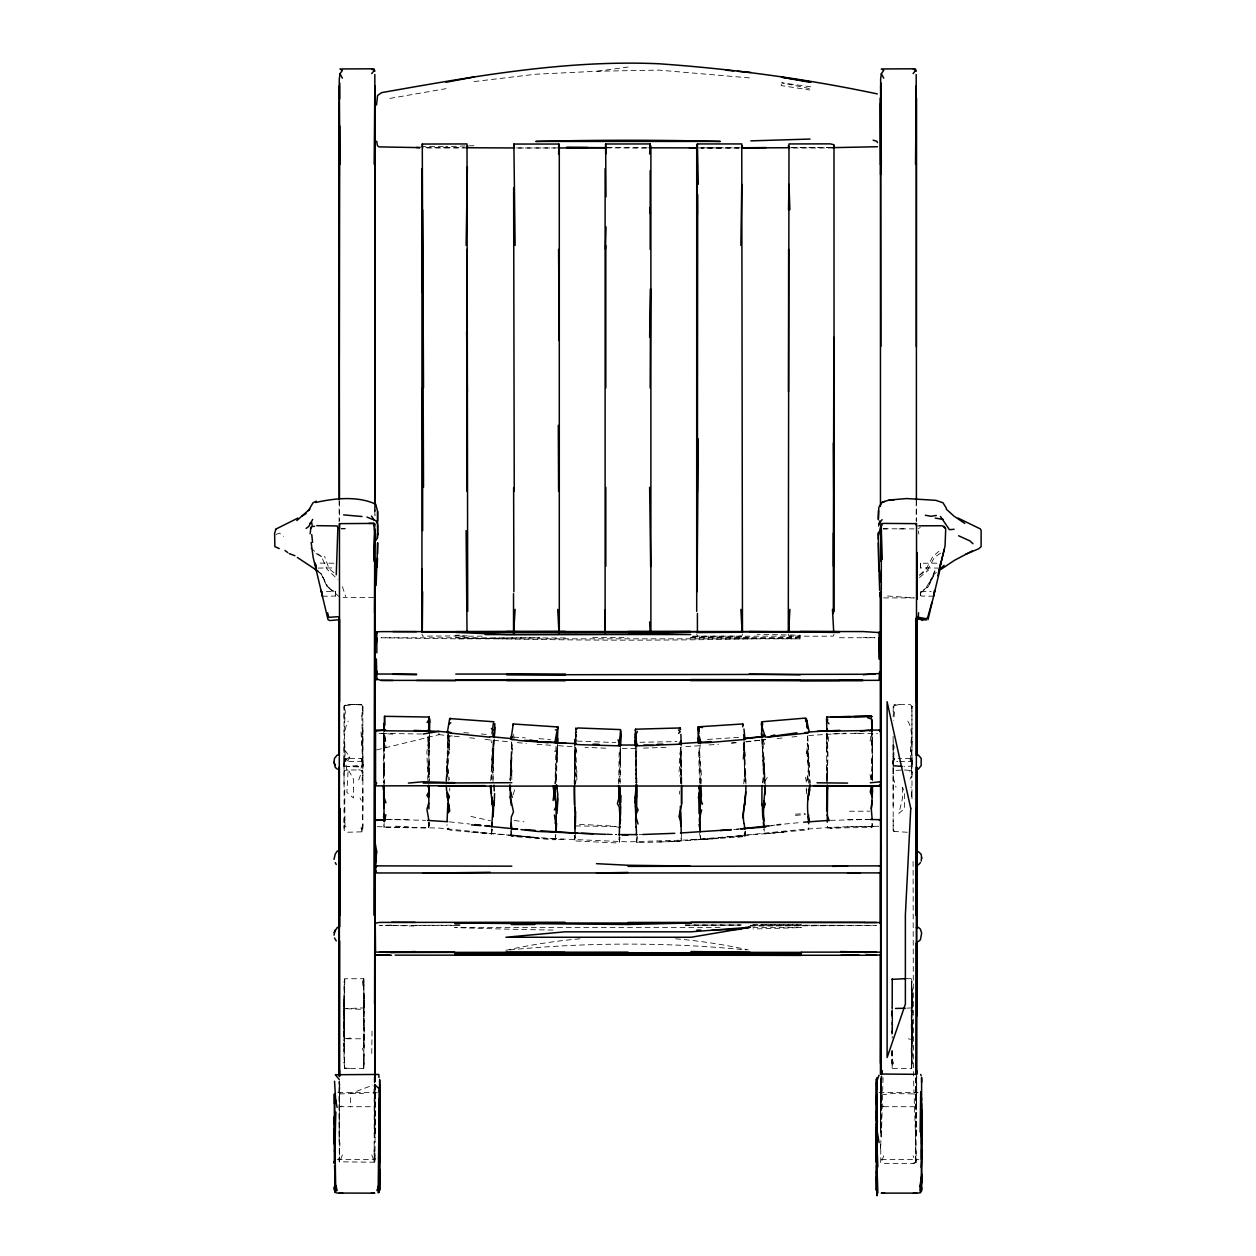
<?xml version="1.0" encoding="UTF-8"?>
<svg xmlns="http://www.w3.org/2000/svg" width="1256" height="1256" viewBox="0 0 1256 1256"><rect width="100%" height="100%" fill="white"/><g stroke="black" fill="none" stroke-linecap="round" stroke-linejoin="round"><path stroke-width="0.75" stroke-dasharray="5 3.75" d="M322.447 596.239L335.556 596.05L335.556 594.92M343.94 1015.288L344.317 978.785L363.675 978.722L364.146 1000.074M344.018 822.711L344.018 818.457M344.018 784.262L344.018 761.497M344.018 764.621L344.207 830.546L346.876 832.257L361.932 831.833L362.874 825.38L362.858 710.001L361.932 704.789L346.876 704.286L344.081 706.327L344.018 766.38M344.018 763.381L344.018 764.197C347.315 750.35 341.051 734.368 348.179 721.132M344.018 759.802L344.018 744.855M344.96 822.382L344.96 825.726L346.876 827.877M362.858 810.23L362.858 784.262M346.876 758.938L344.96 758.64L344.96 761.591L360.927 761.293L362.78 762.989L362.827 760.288L360.927 758.341L344.96 758.64L344.018 765.815M362.858 752.297L362.858 724.272M362.858 769.221L362.874 755.986M374.885 515.117L374.885 507.283M374.728 1097.603L374.759 1076.266M376.596 749.926L438.956 734.666L438.956 731.385M574.667 773.115L574.683 786.853M764.559 783.524L763.036 739.721L765.328 746.504M880.456 1131.373L880.472 1114.056L880.456 1131.813M880.472 1112.141L880.487 1079.438M892.686 1018.773L892.2 1038.241M893.142 784.262L893.142 805.755M911.244 1048.179L911.244 1052.983L911.966 1039.544L911.589 1068.448L892.325 1068.589L891.901 1051.712M911.982 798.769L911.982 795.111M907.821 721.132C916.001 734.132 906.879 750.083 911.982 763.381L911.982 754.275M912.092 1012.022L911.95 989.367L911.809 1067.961L912.06 1027.455M913.096 861.475L913.457 1076M881.272 1076.628L881.32 1093.458L883.816 1094.604L892.498 1093.552L915.75 1093.913L916.597 1076.628M916.597 1097.603L916.613 1076.266M339.151 1136.696L339.246 1082.578M374.916 1076.094L374.681 1106.709L339.45 1106.709L339.261 1080.867M343.94 1023.028L343.909 1037.833L344.097 981.391M343.94 1000.074L343.909 1027.581M374.869 1082.782L374.885 1077.036M383.739 741.919L383.739 735.875L383.394 780.651M744.541 742.17L745.797 782.645L744.651 771.341L744.51 742.453M880.519 1131.735L880.55 1110.445M880.55 1108.514L880.613 1079.485M891.87 1013.623L891.886 1034.473M893.126 780.4L893.173 760.288L894.46 758.436L893.424 762.533M893.126 716.517L894.068 704.647L910.035 704.459L911.919 706.327L911.982 798.188M893.126 764.307L893.173 760.288M911.982 764.402L911.982 761.497M881.288 1100.24L881.32 1106.709L916.55 1106.709L916.786 1076.094M344.018 719.139L344.081 706.327L345.353 704.459L361.932 704.789M363.957 1059.091L363.675 1068.448L344.411 1068.589L343.971 1020.233M383.661 746.017L383.739 729.767M427.841 780.541L426.867 752.077L429.175 735.78M429.191 761.01L429.364 780.573M872.386 761.167L872.48 780.792M893.204 706.327L893.126 714.319M911.872 1059.091L911.589 1068.448M339.151 1141.704L339.465 1081.133M341.946 1106.112L339.45 1106.709L339.512 1082.138M363.957 1047.865L364.036 1024.331M374.681 1106.709L374.838 1096.739L374.79 1104.621M373.896 1093.913L374.728 1084.446M827.17 783.226L827.955 752.03L827.139 731.51M880.55 1132.771L880.676 1111.262M880.676 1109.299L880.848 1077.993M883.816 1106.096L881.32 1106.709L881.398 1076.329M916.55 1106.709L915.75 1093.913L916.645 1095.64L916.597 1093.709M362.827 829.054L362.858 824.391M363.722 1043.705L364.005 1034.583M375.042 1152.977L374.178 1162.224L339.293 1161.8L339.104 1081.353M383.771 740.177L383.818 733.645M385.906 741.228L384.273 734.587L383.928 783.242L383.504 761.623M429.16 773.194L428.139 759.205L428.83 737.178L428.908 781.122M429.269 750.177L429.285 777.354M429.348 740.757L429.395 732.578L429.238 752.218M493.011 781.53L493.577 742.249M680.422 783.414L680.469 747.65M872.418 769.347L872.072 732.593M893.299 760.398L893.142 761.45L894.068 758.64L893.142 763.381L893.22 741.48M384.257 784.074L383.818 732.028M383.834 748.576L384.964 732.593M446.445 783.665L448.706 733.881M576.912 779.929L575.766 747.289M619.114 781.483L620.134 749.628M620.134 783.367L620.637 751.261L619.899 781.907M343.971 1025.037L343.987 1031.27L344.113 995.223M429.112 822.256L428.5 828.034L384.085 827.343L383.567 824.925M805.504 777.197L806.587 783.257L808.315 769.237L807.938 751.104M915.53 1161.486L916.001 1077.993M362.858 761.167L361.932 766.144L360.001 766.961L346.876 766.474L344.694 765.972L344.066 763.993M374.681 1093.458L374.79 1084.713M446.021 780.918L448.266 731.416M620.009 837.297L619.349 842.666L615.503 842.886L575.484 840.971L574.84 837.014M620.119 762.769L620.291 749.408L620.244 752.768M810.042 784.874L807.718 736.33M872.496 779.489L872.261 741.919L872.323 751.575M363.298 1010.766L363.942 1003.638M363.957 1040.125L364.099 1030.25M371.745 1053.517L372.09 1028.24M574.51 769.928L575.091 749.848M620.48 754.966L620.59 746.566M636.729 747.1L636.258 783.493M911.887 1047.865L911.589 978.722L905.812 978.644M429.112 748.969L429.317 735.796M428.579 822.633L428.5 828.034L424.654 827.468M448.062 751.104L448.015 768.986L449.397 779.788M491.677 829.745L491.489 833.937L451.077 830.279L447.324 829.337L446.979 824.533M556.015 838.097L555.356 839.683L553.66 839.762L511.066 836.308L511.255 830.012M574.196 783.98L575.217 747.257M574.432 771.781L574.887 744.51L574.29 782.645M618.627 783.838L619.239 748.749M620.448 746.347L620.291 759.064L620.605 748.074M344.003 1036.043L344.756 1017.878M699.623 833.435L700.66 839.636L741.134 836.904L744.949 836.26L745.028 832.21M892.121 1067.961L892.262 1059.122L893.675 1064.005M912.029 1020.233L911.997 1036.043M363.879 1007.877L364.036 999.603L363.8 1009.07L363.879 1007.877L344.803 1008.647L344.066 1012.917M556.377 779.976L557.428 747.995L555.592 770.006L556.267 783.87M574.667 787.402L575.374 747.304M872.465 823.622L871.915 827.343L868.084 827.547L827.5 828.034L826.903 825.632L827.343 827.123L831.346 828.191L844.299 827.421M911.715 1009.07L911.95 999.603L911.212 1010.766M339.293 1161.8L339.56 1142.473M557.334 749.487L557.413 745.844M635.3 747.712L635.866 782.88L635.866 749.628L636.604 761.434L636.274 786.711M742.469 634.107L741.762 636.117L704.679 636.211L697.41 636.117L696.703 634.107M834.062 634.107L833.356 636.117L819.289 636.227L788.988 636.117L788.297 634.107M911.982 763.381L910.647 760.681L911.809 758.389L911.903 741.48M364.099 1025.037L363.675 978.722M826.621 779.913L826.809 761.01M512.165 744.839L510.909 777.134M681.411 783.728L680.626 747.304M826.982 733.425L827.861 759.205L826.699 781.609M344.097 731.447L345.353 711.901L344.474 707.458M375.042 1158.236L374.178 1161.722M449.695 790.997L449.758 788.046M826.715 778.218L826.636 738.34M869.984 774.732L871.915 780.902L872.402 768.515M448.015 735.498L447.685 747.917L448.47 735.812M511.49 742.673L510.156 780.745L511.961 741.872L511.396 747.948M765.281 785.926L764.166 756.944M883.062 1077.632L881.32 1137.999L880.833 1077.679M339.403 1097.603L339.874 1082.154M362.576 819.477L362.403 812.412M428.657 826.04L428.783 822.178M510.69 830.483L511.066 836.308L511.757 828.96M881.272 1097.603L881.916 1076.361M511.537 757.038L511.836 780.416M557.067 752.438L556.738 762.58L557.491 742.202M681.129 784.027L681.066 762.879M893.817 757.525L894.068 745.907M892.686 1028.915L892.623 1011.928M510.878 757.745L510.109 779.427L510.438 770.525M556.848 761.34L557.224 750.68M933.648 596.16L921.402 596.098L920.365 595.014L920.444 591.78L931.104 591.372M911.652 1040.345L911.966 1031.726M701.005 783.885C702.669 770.776 698.289 757.682 700.267 744.651M362.78 762.989L360.927 729.799M383.677 750.696L384.069 740.93L384.65 751.449M491.41 779.552L493.231 744.18M575.028 785.393L574.95 760.995M339.34 1102.58L339.434 1100.24M343.971 1004.659L344.034 1003.183M448.643 735.529L448.376 742.092L448.737 735.514M699.498 783.147L698.572 748.278M700.581 778.547L700.377 783.587L699.027 747.085M891.995 1012.917L892.09 1010.499L892.278 1013.718M574.793 840.186L574.667 835.397M880.817 1157.624L880.644 1162.648L883.753 1163.386L913.096 1163.386L915.938 1162.569L916.393 1159.084M375.042 1076.266L375.042 1159.037L374.178 1161.188L371.745 1154.939M490.719 780.714L493.263 739.093M492.901 779.395L494.048 739.91M362.701 796.508L362.403 802.647L360.001 797.952M492.854 765.799L494.189 739.721M781.295 84.262L781.232 85.565L809.853 89.977M335.556 596.05L335.556 591.513L321.426 591.325M447.513 765.406L448.078 731.95M745.075 832.979L744.949 836.26L743.269 834.785M916.346 1160.246L916.393 1159.319L915.53 1162.569M339.293 1155.128L339.968 1142.646M556 746.143L554.995 783.885M636.949 782.818L636.352 764.26M700.581 835.727L700.66 839.636M767.322 777.48L762.894 783.98L764.292 773.021L763.554 753.663M880.739 1154.186L881.32 1077.883M363.675 1068.448L363.957 1052.669L362.325 1048.226M448.329 780.463L447.262 770.666L450.009 736.424M491.645 832.461L491.85 828.693M679.575 794.122L679.731 791.123M555.168 783.98L555.811 773.052M762.769 744.18L763.036 739.721M806.713 753.569L807.341 743.065L808.487 765.406M826.841 750.319L829.007 735.278M920.444 591.78L920.742 595.595M493.969 742.924L494.189 739.344M556.063 778.83L556.973 747.085M870.848 779.96L872.245 763.02L871.727 734.587M447.654 774.732L448.015 768.986M446.194 780.4L447.623 753.27M743.003 759.221L744.086 743.442M910.035 759.017L911.04 758.64L911.95 760.288L911.982 766.364L911.04 758.64L898.15 758.483M893.314 771.153L893.126 774.041L893.817 770.509L902.75 769.975M344.348 1025.132L344.16 1010.499M764.025 777.935L764.072 764.684L761.795 739.062M911.228 1028.915L911.244 1010.122M374.838 1161.8L375.042 1159.037M872.292 772.503L872.308 759.582M911.526 767.432L911.307 770.352L906.22 772.456M745.091 777.134L744.777 781.342L743.74 744.635M555.78 834.298L555.356 839.683L555.419 835.727M618.957 839.887L619.224 836.355M511.632 775.439L512.307 766.945M491.394 769.002L492.368 746.472L490.955 739.988M344.772 1028.915L344.348 1033.782L344.128 1029.214M679.229 763.208L680.202 752.423L680.626 775.58M911.212 1036.624L911.95 1038.932L911.589 978.722M383.567 774.167L384.556 763.381M492.446 829.274L491.489 833.937L487.72 833.168M492.949 753.804L492.352 773.304M743.756 783.87L744.808 767.903L743.317 744.227M808.377 783.195L808.393 761.686L806.745 749.91L808.315 769.237M806.383 793.949L806.807 789.663M428.657 772.22L429.081 768.154M512.244 748.529L511.365 771.341M344.066 772.487L344.694 770.509L346.876 770.006L358.698 769.959M911.935 763.993L911.04 766.144L904.006 766.443M827.17 778.123L827.39 767.447M374.178 1160.638L374.178 1142.646M344.05 811.219L344.489 807.859M893.22 762.989L893.817 761.073L893.22 762.989L893.424 761.466L897.757 761.56M619.334 841.944L619.349 837.14M827.17 737.178L827.704 733.849M870.094 741.228L871.727 731.071M383.834 772.016L384.713 766.678M361.932 831.833L361.932 825.726M762.565 782.551L763.365 774.465L762.031 742.924M871.915 827.343L872.433 824.925L871.397 826.793M894.46 711.901L893.675 720.677M344.772 1059.185L344.066 1063.094L343.94 1035.274M577.006 771.325L575.64 783.367M827.092 775.706L827.845 772.11M807.137 780.463L808.346 774.732M344.788 1036.624L344.223 1048.242M681.443 834.078L681.035 840.829L679.37 841.379L636.651 842.666L637.671 836.48M362.183 708.965L362.796 706.327L362.874 711.006L362.858 710.001M911.307 708.965L911.919 706.327L911.982 711.006M361.54 761.638L362.183 759.362M513.123 794.593L514.756 789.412M358.698 779.945L362.183 770.509L357.112 769.441M744.949 836.26L745.326 831.001M342.386 1154.939L339.968 1161.188L339.151 1160.152M883.753 1155.803L881.32 1162.051L880.503 1161.015M344.097 741.48L344.694 749.989L349.78 756.85L348.179 760.43L344.96 761.591M910.035 779.018L911.307 776.271L911.683 777.966M425.831 147.643L445.236 147.706L445.833 146.607L474.658 145.68M344.411 1068.589L344.128 1059.091M926.426 587.101L934.668 573.694L928.278 586.662L919.973 593.397M360.927 768.154L362.403 765.752L361.932 763.585M362.183 712.278L361.932 716.328M911.683 796.822L911.04 786.837M919.612 574.981L926.426 568.513L932.973 556.282L938.938 551.337M893.142 768.013L893.204 830.153L893.817 831.441L894.46 830.828M936.364 572.312L933.789 574.636L928.278 586.662L921.276 591.293M919.423 577.572L928.624 569.989M349.78 756.85L344.694 761.073L344.018 764.197L344.05 760.288M911.715 1038.257L911.856 1043.673M364.146 1027.455L363.879 1067.961L363.879 979.366L362.309 980.528L363.314 988.503M919.643 575.248L928.043 569.094L934.511 557.224L941.215 552.734M339.56 1161.722L339.104 1158.472L339.968 1160.638M467.499 635.881L422.644 636.117L421.938 634.107M910.035 759.959L911.04 758.64M918.246 528.478L920.303 527.583M276.037 534.522L279.366 533.094L283.526 536.359M339.403 1084.446L340.25 1093.913L350.628 1093.552L373.001 1085.106M638.346 842.085L636.651 842.666L635.897 837.234M915.938 1162.569L916.393 1077.036M447.105 828.677L448.942 828.112M913.096 1163.386L916.189 1162.491L913.096 1155.803M894.46 705.636L900.678 704.114M389.815 98.423L446.037 88.658M474.077 81.577L535.81 74.214L597.275 71.231L658.725 70.1L750.962 78.029M597.275 71.231L628 67.055M786.57 831.425L764.527 833.89L763.601 829.541M767.714 826.26L775.203 825.27M350.534 1038.021L344.317 1038.775L363.753 1038.775M345.353 705.636L357.112 704.271M659.51 841.944C732.248 839.667 804.154 824.878 877.065 826.636M737.665 836.904L744.918 836.041L744.196 833.529M745.986 741.935L765.846 739.611L745.043 741.637M771.106 825.537L774.936 825.113M704.428 838.992L700.628 839.4L699.906 837.312M791.986 737.005L797.576 736.409M731.824 742.924L735.592 742.547M777.072 738.528L782.676 737.979M784.56 824.046L801.752 822.397M377.24 826.668L438.956 828.065L537.411 837.909L628 841.865L690.031 839.887L784.56 832.084M795.488 815.411L805.504 814.516M738.701 829.023L733.221 829.51L740.522 828.85M554.351 751.214L556.204 751.057M699.545 745.75L682.275 746.786M709.059 744.981L718.589 744.196M731.385 743.175L738.701 742.579M718.589 837.626L744.18 835.664M341.381 528.76L345.243 528.478M883.251 528.76L914.007 528.886M808.707 735.514L845.728 733.159M707.489 739.439L740.334 737.256M906.879 1008.176L911.809 1007.877M795.393 814.155L805.143 813.59M847.58 826.809L879.373 826.244M764.998 833.733L808.22 829.776L808.911 827.625M830.404 820.325L868.65 819.493M690.031 839.887L718.589 838.6M337.126 1159.633L374.759 1159.539M635.756 748.372L622.442 748.529M643.512 748.105L666.763 747.32M391.511 925.107L379.595 925.484L463.464 925.185M373.582 597.573L343.076 597.605M459.696 635.144L455.771 635.238L455.771 636.18L483.183 636.164M565.388 637.954L381.055 637.765L455.787 638.833L539.954 637.42M898.935 528.886L905.372 528.76M832.807 733.849L877.457 733.347M639.948 742.28L676.858 741.605M639.116 834.565L642.821 834.486M899.594 761.529L910.647 761.419L911.683 762.361M685.289 925.499L740.569 925.327M701.005 147.91L739.423 147.8M318.082 568.073L335.556 567.9M750.099 926.049L876.405 925.484L750.099 925.044M467.012 147.941L424.544 147.941M558.59 147.941L517.331 148.02M833.356 147.941L788.988 147.941M690.612 637.483L800.213 637.499M849.448 811.25L869.811 811.156M720.222 147.957L701.005 147.863L739.58 147.91M936.992 563.175L920.444 563.238L920.444 567.9L939.849 568.089M690.612 637.954L800.213 638.833L455.787 638.833M904.446 769.975L911.307 770.509L911.935 772.487L911.307 770.509M738.669 148.02L697.41 147.941M791.845 147.737L832.744 147.659M341.381 528.902L345.243 528.902M883.251 528.902L887.113 528.902M847.58 819.556L870.298 819.493M691.02 925.185L740.569 925.075M647.201 147.816L606.868 147.502M516.452 147.957L554.979 147.972M646.259 148.035L607.386 147.878M692.574 636.164L800.229 636.18L800.229 635.238L757.148 634.296M387.35 819.493L425.596 820.325M907.24 832.257L893.817 831.441M454.672 924.856L462.255 924.856M685.195 924.84L741.338 924.84M752.941 924.84L801.328 924.856L760.681 924.73M750.099 925.311L840.766 925.327M720.049 927.525L454.672 927.525A4610.274 4569.815 0 0 0 555.309 930.084M752.941 927.525L801.328 927.525A4610.274 4569.815 0 0 1 752.956 928.985M337.833 1092.532L377.412 1092.704M350.628 1093.552L363.502 1093.552M881.241 1159.539L918.874 1159.633M445.236 147.706L464.343 147.737M839.432 637.718L874.945 637.765L863.06 637.294M791.374 147.486L830.169 147.611M420.839 146.528L445.833 146.607M358.698 766.505L346.876 766.474L360.001 765.359L361.932 766.144M385.702 819.493L408.42 819.556M415.234 925.327L454.672 925.452M879.074 1092.453L918.152 1092.594M333.876 563.222L318.584 563.096M692.558 636.808L749.314 637.216M592.785 637.42L628 637.703M575.531 825.93L619.962 826.527M607.606 834.392L616.884 834.565M883.627 597.903L914.305 597.903L884.664 595.815M605.753 748.199L585.06 747.336M669.307 841.19L679.37 841.379L681.207 840.186L681.16 836.998M854.912 733.206L860.407 733.331M391.511 925.468L415.234 926.049M606.679 834.078L616.366 834.392M606.679 834.22L616.366 834.565M577.163 741.071L615.927 742.579M421.78 733.991L378.511 733.363L395.593 734.273M360.488 1009.29L344.803 1008.647L344.066 1004.156L344.788 1010.766M395.593 826.165L408.42 826.809M579.424 824.313L612.677 826.04L619.915 827.547M471.44 832.084L565.969 839.887M550.756 745.263L533.753 744.117M558.386 745.719L573.631 746.645M513.735 737.131L525.369 737.869M538.95 738.732L550.583 739.47M511.82 835.664L537.411 837.611M463.809 732.64L471.581 733.237M481.284 734.006L489.055 734.619M449.46 821.879L469.634 823.999M517.299 742.626L526.452 743.458M438.956 734.666L452.38 736.032M454.295 736.236L461.957 737.021M469.634 737.806L477.296 738.591M484.973 739.376L511.82 742.123M511.192 834.832L538.636 838.066M344.788 1067.93L350.534 1068.636M810.732 86.821L781.672 82.786L809.963 88.658M514.269 820.435L523.956 821.832M908.402 1038.853L911.809 1039.434M470.937 816.431L490.499 820.733M831.346 828.128L827.343 827.123L827.327 823.952M315.994 553.535L321.552 556.738L327.125 569.313L337.942 579.597M339.717 597.055L326.937 586.426L320.845 573.097L328.02 587.07L333.923 591.293M310.829 548.165L321.552 556.738M317.501 571.135L321.85 574.636L326.937 586.426M333.923 572.72L328.994 568.513L324.566 556.235M328.02 587.07L331.772 590.32M510.909 834.314L512.699 835.868M316.873 569.926L321.85 574.636M363.722 983.621L363.879 979.366M344.788 979.382L344.348 1022.761M360.927 827.783L362.183 830.263M360.927 758.341L362.78 762.078M894.068 759.158L894.46 760.068M344.96 759.158L345.353 760.068M893.299 777.668L895.999 787.214M342.386 586.63L345.714 596.553M363.298 1036.624L363.8 1038.257M575.672 747.336L576.959 752.517M346.876 770.006L344.96 758.64M680.94 780.164L678.994 771.325L680.501 760.115L680.234 747.289M362.576 761.623L362.874 766.364M918.387 531.005L918.811 534.098M763.946 826.197L764.527 833.89M807.53 735.812L810.01 783.038M363.957 1022.981L363.738 995.003L364.036 1003.183M871.538 774.748L872.088 779.552M762.031 738.654L763.444 773.665M871.9 823.387L872.213 826.244M745.012 831.284L745.389 835.067M911.228 988.503L911.966 1003.183M384.933 736.503L386 747.76M362.827 772.487L362.183 770.509L362.183 780.29M911.04 749.785L911.809 758.389M636.148 773.068L636.886 781.483M335.556 591.78L335.697 593.397L335.556 591.513M513.641 734.179L514.128 740.852M339.104 1158.236L339.293 1161.031M911.887 1010.436L912.029 1012.477M744.29 743.285L745.122 757.745M344.285 1009.07L344.128 999.085M871.256 758.577L871.805 766.772M764.15 768.248L764.967 780.463M427.951 763.978L428.72 780.07M363.738 1025.132L363.91 1010.499L364.005 1012.917M743.882 742.657L744.588 758.279L744.211 747.76M448.659 743.065L449.287 753.569M916.189 1155.975L913.52 1077.931M871.931 740.93L872.402 750.177M827.217 774.826L827.484 780.274M427.684 736.848L428.218 748.419M743.96 739.36L744.698 759.519L744.384 749.518M700.189 773.052L699.529 750.758M374.712 1100.24L374.806 1102.58M743.756 748.529L744.651 771.341M636.337 836.873L636.478 840.735M636.447 783.226L635.646 747.587M872.245 763.02L872.59 779.317L872.276 732.892M893.299 766.144L893.126 755.986M920.303 593.397L920.365 595.014M916.362 1076.769L916.597 1084.446M745.593 770.273L746.001 785.707M575.264 833.293L575.484 840.971M806.242 788.046L806.305 790.997M635.599 762.753L635.63 763.993L635.363 751.261M362.183 746.723L361.932 714.507M344.694 789.741L344.96 821.973M892.2 1050.346L892.058 1063.644M744.023 742.971L744.101 746.566M362.874 711.006L362.796 706.327M892.043 1010.436L892.262 1022.761M681.631 774.544L681.804 784.231M681.773 782.629L681.16 746.818M912.06 1007.453L911.95 989.367M681.254 757.666L681.396 767.777M574.62 783.854L575.138 752.187L575.374 775.58M893.173 763.993L893.142 761.167L893.142 766.317M446.869 765.124L447.01 776.836M880.519 1144.467L880.566 1148.314M428.94 741.354L429.034 751.292M891.901 1050.628L891.995 1063.094M826.574 733.473L826.762 752.218M574.479 835.303L574.51 838.788M912.06 1000.074L911.84 980.858L911.887 995.223M872.465 759.597L872.292 737.539L872.308 743.96M362.874 764.747L362.827 760.288L362.874 765.972M911.919 706.327L911.982 744.855M911.95 760.288L911.982 764.621M893.204 830.153L893.142 818.457M374.649 1077.224L374.696 1087.005M374.712 1088.952L374.979 1141.704M872.009 733.143L872.088 748.341M681.129 748.812L681.16 755.61M449.193 736.22L449.255 749.91M911.982 771.121L911.982 774.889M912.06 1023.028L912.092 1037.833L912.044 1013.623M891.854 1027.832L891.886 1035.18M881.084 1076.094L881.115 1093.474L881.115 1077.036M374.869 1088.324L374.885 1093.474M344.018 825.38L344.018 828.285M339.23 1081.887L339.261 1093.474M916.346 1077.507L916.393 1137.135M916.236 1077.554L916.346 1137.543M893.126 744.855L893.142 752.297M892.278 1033.782L891.854 1007.453M383.928 733.818L383.928 737.303M374.995 1076.737L374.995 1082.499M375.01 1084.415L375.042 1136.288M374.885 1076.784L374.885 1082.578M374.9 1084.509L374.979 1136.696M364.036 995.804L364.146 1007.453M362.858 775.282L362.874 780.4M339.465 501.27L339.481 520.879M916.739 1088.638L916.739 1093.474M916.393 500.061L916.393 521.931M916.189 500.987L916.189 520.596M915.53 1077.883L915.53 1162.051M893.126 736.251L893.126 765.359M880.456 1079.579L880.456 1112.251M880.456 1144.561L880.456 1148.267M375.042 506.184L375.042 515.682M374.838 506.796L374.838 514.646M374.178 1077.13L374.178 1086.77M374.178 1088.685L374.178 1162.224M350.628 1097.775L350.628 1106.96M339.104 499.998L339.104 521.868M505.901 950.321A549.531 542.906 0 0 1 580.366 938.797M675.634 938.797A549.531 542.906 0 0 1 748.215 949.897M509.7 949.928A1190.107 1175.302 0 0 1 746.3 949.928M800.182 637.671A5765.323 5534.878 0 0 1 455.818 637.687M353.438 787.308L353.438 798.031L346.876 792.426L348.179 769.457L353.438 779.191L353.438 787.308M902.562 787.308L902.562 798.031L898.888 813.338L904.446 808.785L904.446 792.505L902.562 787.308M911.887 1052.669L911.856 1063.659L911.887 1052.669M429.128 822.758L429.065 826.354L429.128 822.617M384.148 823.434L384.085 827.343L384.101 823.387M934.904 570.915L928.812 584.574L934.904 570.915M920.444 563.238L920.444 567.9L920.444 563.238M343.971 1045.824L343.94 1043.03L344.034 1052.088L343.971 1045.824"/><path stroke-width="1.5" d="M334.379 1144.342L334.379 1117.652M334.363 1143.745L334.379 1133.728M335.886 1192.902C335.164 1166.18 334.818 1138.847 335.886 1112.094M339.136 941.042L339.104 1062.592L339.293 757.211M339.136 927.321L339.151 864.583M339.199 817.185L339.151 767.306M339.167 755.547L339.183 618.313L339.199 709.059M339.34 926.065L339.387 767.589M339.56 849.417L339.465 927.195L339.56 864.85M374.979 785.22L374.916 1015.46L374.947 1014.33M374.979 730.505L374.979 591.733M374.885 503.373L375.042 97.827L375.042 506.184M374.743 1074.885L374.869 1004.455M379.014 1115.987L378.15 1192.933M379.014 1151.014L379.375 1090.004M379.375 1131.216L379.218 1192.305L379.595 1162.302M379.673 1162.475L379.673 1160.45M379.673 1159.241L379.595 1098.105L379.218 1105.468M379.673 1134.717L379.673 1103.569M379.673 1080.191L379.673 1187.784M379.673 1119.143L379.673 1084.682M379.673 1169.32L379.673 1190.201L379.673 1188.05M379.673 1161.298L379.673 1150.841M379.673 1144.342L379.673 1133.132M379.673 1150.37L379.673 1143.745M429.379 732.044L429.254 717.05L384.556 716.312L384.901 725.261M421.938 593.68L421.953 568.921L421.953 632.333M467.703 611.421L467.012 143.938L422.283 144.048L423.523 487.328M429.505 722.514L429.521 718.699L429.301 729.862M467.012 491.394L467.012 249.394M558.59 491.379L558.292 425.36M605.109 168.634L605.109 632.192M619.977 823.92L620.731 807.577L619.805 795.707M750.099 952.284L691.02 951.546M876.327 1176.903L876.327 1190.233L876.327 1079.516M876.327 1159.241L876.327 1162.161L876.986 1077.491M876.405 1161.423L876.327 1128.218C876.61 1129.364 877.599 1250.207 876.5 1165.694M876.327 1139.537L876.327 1128.218M876.327 1121.043L876.327 1116.239M876.986 1177.296L877.253 1094.949M876.986 1159.822L876.358 1155.724M876.327 1150.37L876.327 1160.45M878.337 539.264L878.337 532.371M880.456 1063.33L880.487 954.434M880.487 923.317L880.503 872.747M880.582 954.795L880.801 1073.786M880.613 923.631L880.644 872.983L880.739 923.757M881.068 923.38L881.068 785.047M881.068 730.49L881.084 618.925M915.781 808.456L915.781 915.169L916.66 915.263M916.346 851.301L916.346 767.149M916.346 756.222L916.346 618.423M916.346 346.64L916.393 97.827L916.393 500.061M916.676 808.534L916.723 1016.041M916.597 1074.665L916.786 941.592M916.833 928.058L916.849 816.322M916.629 1070.457L916.629 1074.335L881.241 1074.006M921.339 1131.216L921.543 1183.827L920.114 1192.933L921.543 1191.237L920.114 1185.46L921.339 1176.762M921.637 1160.34L921.637 1103.569M921.637 1134.733L921.637 1113.664M921.637 1112.235L921.637 1109.739M921.637 1117.824L921.637 1112.596M921.621 1182.807L921.637 1174.14M921.621 1144.342L921.637 1133.132M339.56 619.428L339.371 756.002M339.261 1074.853L339.45 940.807L339.497 1075.277M374.838 164.505L374.838 74.481M373.911 915.169L374.728 532.623L373.88 523.422L368.887 523.391M374.571 1004.156L374.806 915.263M375.277 927.352L375.544 952.095L454.672 952.142M605.816 245.375L605.816 388.026M635.269 745.938L635.536 729.202L680.093 727.962L680.595 729.5M697.049 591.796L698.289 438.925M878.337 533.596L878.886 572.218M881.21 537.929L881.178 561.197L881.194 526.201L882.089 524.945M880.66 951.561L880.613 922.563L691.02 922.328M916.189 164.505L916.189 74.481M916.44 701.759L916.55 523.642L883.816 523.407L881.32 523.642L881.194 525.244M921.637 1187.061L921.621 1190.233L921.606 1077.428L921.637 1082.232M377.632 537.694L377.632 524.694M447.105 820.78L447.858 803.071M605.816 487.375L605.816 566.283M650.184 388.026L650.545 288.786L649.635 337.032M801.328 955.235L454.672 955.141M374.586 525.981L373.88 523.422L339.45 523.642L339.56 701.759M339.544 1076.329L339.575 1070.536M374.571 612.802L374.838 559.501M376.125 585.5L377.632 543.047M494.299 737.57L494.817 723.817M513.877 591.796L513.641 487.83M574.856 833.387C575.955 817.468 574.243 802.317 574.18 786.46M650.184 249.394L650.184 170.628M680.312 806.305L681.066 826.197M833.843 337.299L833.356 566.283M881.068 954.717L881.084 1015.46L881.32 523.642M880.629 952.77L880.613 955.031L864.489 955.282L395.169 955.141M880.864 1074.084L880.77 953.037M881.414 1074.398L881.445 1070.536M334.74 1131.813L334.363 1128.312L334.755 1151.972M377.632 553.849L377.632 542.592M763.946 826.197C762.863 812.428 764.009 799.491 765.281 785.926M917.115 599.269L917.273 552.546M339.293 357.787L339.748 125.961M383.865 730.835L383.928 723.362M422.644 591.686L422.283 632.223L467.012 632.113L466.117 530.613M429.002 786.382L429.222 796.916M467.373 166.75L466.133 245.328M788.501 391.794L788.627 249.269M827.139 731.51L827.186 729.83L827.5 731.18L871.915 730.474M827.28 822.13L827.641 785.597M833.356 613.43L833.356 532.999M881.084 127.908L880.644 174.694L880.456 103.416M921.637 1161.439L921.26 1167.436M379.673 1111.607L379.014 1119.253M422.644 209.752L423.523 387.978M429.395 731.039L429.505 720.583M871.994 731.243L872.057 720.002M872.166 819.54L871.287 808.581L872.323 795.707M871.413 785.628L870.267 792.034L872.229 796.775L872.528 785.864M428.924 808.88L428.798 798.062L426.883 795.315L428.955 791.814L428.72 785.188M555.545 832.194C557.193 816.604 555.325 801.407 555.074 785.801L553.111 800.496M680.768 741.731L680.736 742.186M744.023 823.606C741.48 810.827 746.739 798.926 745.766 786.335M374.838 71.262L374.178 69.033L371.745 68.797L339.968 68.97L342.386 70.43L339.968 73.743L339.293 79.018L339.151 96.618L339.465 499.307M628 952.142L391.511 952.488L415.234 951.546M575.421 823.528L575.625 811.392M635.929 818.268L635.159 802.741L636.086 788.046M636.305 802.207L636.839 784.749M681.835 786.162L681.615 803.746M699.718 805.881L699.514 786.382L700.142 831.927M916.189 71.262L915.53 69.033L913.096 68.797L881.32 68.97L883.753 70.43L881.32 73.743L880.644 79.018L880.911 346.342M876.405 1123.162L876.5 1159.021M618.611 785.55L619.962 804.531L620.621 795.488L620.276 796.304L620.15 790.699L619.962 804.531M697.41 491.379L697.708 194.554M429.254 717.05L428.5 731.165L385.765 730.819L384.085 730.474L384.179 727.067M635.772 788.485L635.834 784.749M384.053 821.55L383.896 784.906M509.967 784.749L509.873 790.087L509.983 786.272M788.501 210.003L788.988 184.365L789.883 209.721M878.337 519.796L878.808 507.785M510.831 826.998L511.333 816.965L513.484 811.894L510.25 796.822L510.391 786.272M696.703 611.421L696.719 145.304L697.41 143.938L741.762 143.938L742.469 632.16M788.297 632.145L788.988 143.938L830.263 143.859L834 144.754L834.062 611.421M878.337 519.011L878.493 510.501M880.723 927.352L880.801 947.385M334.74 1175.977L334.818 1192.274L335.886 1185.46L337.126 1190.594M511.804 737.005L511.035 739.454L513.202 723.974L557.947 726.973L557.319 742.186M575.217 744.557L575.342 739.266M334.74 1105.139L334.724 1136.492M605.455 249.269L606.036 226.881M740.883 245.344L741.762 184.365M876.327 1153.4L876.625 1142.489M620.119 817.515L620.072 808.895L619.271 835.334M876.782 1148.282L877.332 1136.617M556.989 813.527L557.805 794.169L556.486 785.393M628 922.453L864.489 922.312M373.896 559.36L374.728 532.623M374.021 561.354L374.681 523.642M379.595 1141.704L379.014 1154.013M379.375 1184.534L379.673 1175.067M805.834 721.242L805.347 718.102L763.318 721.635L761.387 722.027L761.984 722.907M438.956 786.162L880.456 785.879L880.77 779.285M881.979 1074.43L882.105 1070.567M921.464 1100.978L921.543 1098.105M881.367 561.322L881.32 528.917M428.908 796.712L428.924 786.24M493.718 804.185L493.137 816.871M619.915 827.547L619.962 826.527M916.786 1015.46L916.817 1014.33M494.142 805.488L494.566 793.588M558.59 154.001L558.951 144.048L513.877 144.048L514.238 147.941M619.946 742.343L620.323 746.064L620.951 731.086M377.161 567.32L377.491 558.057M376.329 644.297L376.957 637.985M378.684 1158.801L379.673 1128.312M375.261 870.706L376.596 851.254L375.183 842.933M807.843 799.805L810.042 784.874C807.42 796.618 806.603 808.927 808.895 820.78L808.581 814.94M872.386 792.677L872.48 790.542M921.543 1149.319L921.543 1159.414M467.703 145.931L467.012 147.941M513.531 634.107L515.117 609.38M558.951 144.048L558.59 147.941M557.664 742.39L557.837 738.654M605.109 634.107L605.235 609.866M606.004 196.862L605.628 143.985L650.184 143.938L650.184 147.941M742.469 145.931L741.762 147.941M834.062 145.931L833.356 147.941M877.253 1118.923L877.253 1137.057M494.22 736.251L494.833 727.46M574.479 742.343L574.95 744.243L578.796 744.651L619.334 745.86L620.574 729.595L577.713 727.962L575.845 730.129L576.237 732.154M879.373 872.967L880.456 872.904L880.723 867.111M376.894 680.045L376.376 658.898M575.688 743.317L575.86 739.847M879.074 632.569L863.045 631.564L381.055 631.627L376.706 631.878L376.329 635.772M334.536 1151.925L334.708 1148.596M491.74 826.464L492.886 808.801L490.28 786.052M649.635 153.954L650.184 143.938M789.883 609.38L788.627 632.223L833.717 632.223L832.477 609.38M491.96 826.793L492.164 823.01M872.261 786.382L872.229 796.775M379.642 1131.059L379.014 1141.924L378.637 1136.335M448.612 812.758L449.051 805.347M699.749 740.161L699.875 743.191M921.276 1136.492L921.606 1131.059M336.263 574.793L337.864 527.771L337.11 525.95L316.716 525.652M374.947 618.313L374.932 709.059M916.786 618.925L916.833 755.547M378.684 1120.242L379.014 1115.045M511.286 805.175L510.25 796.822M619.632 787.983L618.988 798.062L617.403 803.573L619.287 807.153L619.679 812.883M429.191 731.84L428.94 724.743M374.838 85.879L374.178 164.285M916.189 85.879L915.53 164.285M492.038 733.692L493.373 723.221L494.44 723.896M699.969 809.853L701.413 795.111L700.927 785.816M761.968 785.455L761.858 805.19M339.45 523.642L339.45 528.917M555.937 832.351L556.612 823.528L554.964 823.01M620.417 746.033L620.825 733.708M699.09 740.255L699.215 738.591M920.114 1131.97L920.711 1091.637M699.168 727.915L699.105 731.416M876.625 1129.866L877.395 1120.352M494.252 790.903L494.032 785.141M494.063 736.471L494.393 732.609M690.612 680.611L879.027 680.328L879.624 671.709M762.628 723.221L762.204 727.538L764.888 735.718M745.436 798.078L742.641 817.782M934.668 591.231L933.648 596.16L934.495 590.461M876.405 1098.105L876.782 1094.07M376.596 851.254L375.277 865.258L376.627 866.31L375.371 868.288L376.627 872.967L880.456 872.904M339.795 83.1L339.732 98.941M310.154 533.769L310.844 527.881L311.771 526.5L314.518 526.295M881.147 83.1L881.084 98.941M918.56 612.755L918.246 617.795L922.611 620.385M383.582 817.169L383.881 814.171M635.552 806.996L636.164 800.826M375.183 733.802L375.544 730.129L385.702 730.05L376.627 731.008M557.24 810.026L557.68 798.267M375.623 581.481L376.36 574.086M374.995 579.44L376.015 569.8M339.104 103.416L339.293 174.694M554.932 742.532L556.895 731.416M871.727 731.071L871.868 730.05M376.517 104.97L377.569 95.472L381.683 92.614C473.072 76.506 565.53 59.66 658.725 63.758C732.091 68.892 805.41 78.673 877.269 93.917M377.585 533.596L377.004 538.604L374.979 541.744M635.206 798.502L635.709 790.715M379.014 1077.491L378.747 1074.445L335.289 1074.728L339.277 1079.563M337.393 769.206L335.258 767.4L334.002 762.235L334.489 758.294L337.393 754.919L339.293 755.217M744.714 805.175L745.703 791.861M871.287 808.581L872.308 800.81M698.917 794.499L699.011 813.527M876.986 1154.013L877.426 1150.826M939.567 568.654L945.062 545.92L945.705 528.964L944.229 526.5L941.89 525.73L918.827 525.824M871.428 717.49L871.491 716.171L830.938 716.878L850.296 716.611M635.159 802.741L635.866 792.819M416.568 674.064L376.957 674.032L376.894 671.112M574.871 827.94L575.327 816.369M512.982 725.356L513.202 723.974M447.827 810.465L448.737 805.049L446.696 793.054L449.365 797.105L448.156 799.805M921.166 861.129L921.653 857.393M491.85 804.185L492.007 797.168M620.166 821.942L620.59 819.524M619.71 743.772L619.334 745.86M556.031 741.197L556.408 739.831L555.78 741.228M878.619 535.103L880.44 527.269M680.579 823.528L680.517 811.533M375.261 731.683L375.544 730.129L375.544 782.645L376.627 782.99L375.544 785.879L485.161 785.628M384.556 716.312L384.085 730.474M375.23 924.62L375.528 923.082L379.595 922.406L564.98 922.265M808.707 795.425L809.853 789.49M761.701 724.32L761.686 737.115M892.121 979.366L905.812 978.644M384.446 821.644L385.843 814.689M742.751 726.847L742.798 723.958L698.179 726.832L702.481 727.569M878.619 525.981L879.844 520.895M493.969 721.776L449.664 718.558L447.309 732.766L489.746 737.178M635.269 730.521L635.536 729.202M679.904 728.825L680.093 727.962L679.512 728.527M827.688 719.625L827.217 721.823L828.96 723.739M574.95 828.599L575.531 825.93M940.147 568.905L927.964 619.679M944.167 549.751L937.792 575.75M422.283 144.048L422.644 147.941M931.983 602.142L927.697 617.403L926.112 618.706L917.351 617.104M575.672 728.841L575.907 727.962L576.096 728.841M699.011 788.533L699.922 785.236M428.657 803.29L426.946 809.319L428.83 820.247M680.893 734.336L681.176 743.191M334.536 1161.031L334.818 1160.073M576.111 734.839L574.95 744.243L574.824 739.753M699.152 792.709L698.43 798.094L699.686 794.389M762.973 736.251L763.538 734.98M376.926 1190.594L378.747 1185.303M701.664 809.916L699.309 819.1L699.922 826.558M556.173 738.104L555.325 742.814M312.697 519.403L308.662 526.578L306.087 528.431M375.309 820.152L385.702 819.493L376.627 820.419L375.544 819.556M768.342 737.037L808.205 732.97L809.1 731.337L806.336 718.558M374.681 528.917L374.838 537.647M879.373 866.31L880.723 865.258L880.817 834.377L880.613 819.713L879.373 819.587M379.673 1105.06L378.747 1111.984M379.5 1159.021L379.375 1160.371L378.558 1157.797M879.09 506.812L882.309 502.133L889.232 500.029L906.581 498.554L935.783 500.328L942.958 502.745L946.27 508.083M334.002 935.139L335.258 929.895M761.183 723.817L762.204 727.538M554.336 809.916L556.11 806.368M637.436 731.463L635.913 734.415L636.666 745.86L681.035 744.164M679.355 743.709L680.831 740.836M879.09 523.658L882.057 519.654M743.976 729.014L744.965 739.454L707.976 742.657L700.675 742.814L701.131 742.076M427.071 722.608L428.814 719.719M879.074 1075.12L877.253 1079.987M310.483 528.525L311.771 526.5M334.002 932.58L337.393 927.305L339.293 928.372M619.632 792.693L620.213 787.685M828.002 730.458L827.5 731.18L826.825 728.527M697.991 727.946L698.367 743.097M879.467 673.483L863.06 674.723M918.246 769.206L921.166 765.595L921.166 758.294L918.246 754.919L916.362 755.217M371.745 73.586L374.178 70.587L371.745 68.797M913.096 73.586L915.53 70.587L913.096 68.797M826.683 810.905L826.919 786.366M678.648 733.331L680.234 731.604L678.46 730.034M918.246 864.96L920.397 862.668M826.778 717.05L871.868 716.485M275.865 529.514L274.609 533.313L274.876 546.596L279.24 548.574M338.084 616.68L328.742 617.34L327.628 612.802M938.938 569.989L944.088 565.357M448.879 724.398L450.794 722.702M296.824 520.549L309.792 509.088L308.395 510.705L313.042 502.745L316.308 501.175M557.209 727.601L557.947 726.973L557.381 729.846L555.356 729.956M918.246 941.592L920.397 939.786L921.653 933.13L920.397 929.126L918.246 927.305L916.362 927.587M892.2 1009.07L892.247 978.785M636.054 742.343L635.615 745.86L635.159 740.632M309.855 523.564L311.582 522.198L312.132 525.055M696.829 632.569L742.123 632.223L740.883 609.38M337.754 619.836L329.888 620.574L328.036 619.679L313.137 557.319L311.158 542.466M940.87 569.423L954.403 560.364L972.27 550.929M743.301 725.167L742.798 723.958M302.162 516.012L306.087 513.563M879.373 820.419L880.613 819.713L880.723 820.639M943.476 526.876L945.156 527.881M422.644 530.66L422.644 438.972M297.923 518.084L275.425 529.326M426.82 731.447L428.17 730.301L428.861 731.51M965.644 554.288L978.722 548.762L981.124 546.596L981.124 530.519L980.402 528.949L958.077 518.084M315.617 502.51C334.74 498.208 357.85 495.79 375.779 504.221L377.585 511.396L377.664 534.899M882.309 502.133L884.758 501.521M881.32 849.794L880.613 785.408M446.037 82.284L474.328 76.946M423.194 734.006L438.956 731.385L448.518 732.248M936.301 515.447L931.041 516.295L925.327 515.243M796.932 732.813L766.254 737.178L763.962 735.953M769.174 825.757L740.522 828.866L765.846 826.998M776.867 824.894L780.714 824.47M744.18 738.764L765.328 736.44M774.936 735.388L771.106 735.812L774.858 735.31M870.298 782.802L880.66 781.75L880.723 738.528L880.456 730.129L879.373 729.94M743.803 738.45L765.155 736.283M803.667 822.209L828.489 820.419M339.34 915.263L340.219 915.169L340.219 808.456M877.489 146.716L832.744 147.659M954.089 529.263L949.442 529.702L940.461 516.452M860.407 730.976L867.001 730.364M408.42 783.085L423.194 781.75L454.703 782.692M731.385 829.667L680.469 832.979M720.41 830.577L731.385 829.635M804.876 732.593L808.707 732.295M710.975 741.605L680.344 743.583M808.707 732.028L829.101 730.631M905.246 1008.27L895.512 1008.442M674.755 833.309L642.821 834.486M513.877 632.223L555.497 632.035L558.951 632.223L559.297 634.107M699.011 824.564L700.267 830.043M817.044 731.385L839.95 730.333M810.042 139.055L750.853 140.876M913.348 1193.2L918.874 1193.059M637.687 745.028L618.313 745.028M657.076 744.368L662.885 744.18M864.489 952.488L880.456 952.095M832.807 866.389L847.58 866.028M485.146 634.594L665.178 634.123M506.686 674.802L874.945 674.252M637.263 834.596L618.737 834.596M596.49 872.998L628 872.433M880.456 865.871L628 866.389M454.672 954.576L801.328 954.576M371.384 1193.2L374.759 1193.153L337.126 1193.059M628 632.427L690.612 634.515L506.686 634.515L455.787 632.443L690.612 631.627L628 631.485M854.174 716.564L871.601 716.328M423.194 873.14L490.154 872.292M800.229 631.705L455.771 631.705L565.388 631.407M741.338 147.784L766.301 147.58M817.044 782.818L847.58 783.085M840.766 955.298L859.01 955.157M690.612 631.627L565.388 632.427L506.686 631.501M847.58 873.14L860.407 873.061M423.194 783.085L511.82 782.692M864.489 922.485L876.405 922.406M876.405 952.111L801.328 952.142M389.815 955.11L375.387 955.031L391.511 955.282M741.511 147.894L789.898 147.737M605.816 632.113L650.184 632.113L650.891 634.107M455.787 674.064L565.388 674.08M376.455 678.915L381.055 680.391L565.388 680.344L506.686 679.59M801.328 952.393L691.02 952.393M800.213 680.595L863.045 680.454L839.432 680.36M649.116 147.816L697.159 147.894M514.52 147.957L466.259 147.737M558.841 147.972L606.884 147.706L566.535 147.454L587.667 147.47M889.232 500.029L893.88 500.029M749.314 679.59L690.612 679.59L690.612 680.391M800.229 680.312L455.771 679.794L839.432 680.532M511.318 924.526L534.758 924.526M745.201 927.525L749.078 927.525M916.723 1193.122L881.241 1193.122L884.617 1193.2M506.686 680.579L565.388 680.611M505.901 952.284L564.98 952.393M750.099 955.251L801.328 955.329L691.02 955.251M392.955 631.564L416.568 631.658M416.568 680.485L455.787 680.595M384.744 729.5L384.273 731.071M391.511 922.312L415.234 922.375M689.45 147.784L697.143 147.831M800.213 631.47L839.432 631.658M381.055 680.391L392.94 680.485M870.298 730.05L880.456 730.129L880.817 733.802M866.185 955.11L876.405 955.172M506.686 674.315L565.388 674.817M839.432 632.459L749.314 631.501M690.031 866.043L628 865.258L596.49 863.673M511.82 866.169L375.544 865.871M749.314 674.064L800.213 674.802M339.277 1193.153L342.653 1193.2M926.253 619.977L917.539 619.114M902.091 766.411L893.597 765.752M813.495 785.628L880.456 785.879L879.373 785M605.753 834.361L537.411 831.425L520.957 829.572M392.955 674.284L416.568 674.77M870.298 819.493L880.613 819.713M840.766 951.546L864.489 952.127M379.595 952.111L391.511 952.488M537.411 741.935L575.656 743.583M593.115 744.18L598.924 744.368M577.603 833.183L540.834 830.813M581.481 833.325L593.115 833.733M622.191 834.769L628 834.973M414.15 730.395L438.956 731.385M643.935 745.122L653.465 745.499M416.238 147.47L420.006 147.627L379.124 146.889L377.459 145.727L376.69 141.19M427.511 820.419L447.701 821.722M511.82 739.643L517.299 739.957M524.615 740.365L537.411 741.071L529.859 740.365M361.979 516.514L343.61 514.881M518.288 740.459L548.024 742.657M471.44 824.909L480.797 825.585M484.549 825.867L517.299 829.164M545.025 741.652L565.969 743.254M511.82 828.536L517.613 828.991M525.353 829.604L535.025 830.357M451.124 732.593L446.979 731.557M725.999 70.21L733.677 70.901M737.523 71.247L750.962 72.471M530.095 740.381L537.411 741.071M490.154 736.597L510.941 738.559M475.223 824.627L480.828 825.239M486.417 825.851L490.154 826.275M943.303 519.403L935.28 518.116M811.078 81.907L781.53 77.165L809.963 82.284M339.293 851.285L337.393 850.924L335.258 853.986L334.002 859.387M873.155 140.17L876.876 141.331L877.489 142.65M867.739 717.804L871.601 719.029L871.727 724.429M377.067 523.265L376.156 520.895L366.972 517.08M868.069 730.019L870.251 730.772M289.225 553.613L294.925 555.702M788.988 147.941L788.297 145.931M696.703 145.931L697.41 147.941M915.75 523.454L916.676 526.201M958.626 535.778L969.899 540.896L972.945 543.754M317.721 570.962L297.327 557.444M879.404 730.804L880.739 731.683M964.796 523.407L953.838 516.012L946.208 509.073M284.955 550.473L287.797 552.562M511.38 736L511.867 738.293M314.597 568.811L317.501 571.135M491.41 728.449L493.168 729.971M918.246 851.537L921.166 854.237L921.653 858.288M374.759 1084.666L379.359 1088.921L379.453 1092.422M373.88 523.422L374.79 524.427M698.179 726.832L698.98 733.802M371.446 516.059L373.943 519.654M805.818 719.17L807.168 721.76M879.655 590.351L879.09 573.709M334.489 937.965L336.247 940.917M881.32 73.743L883.753 78.139M339.968 73.743L342.386 78.139M335.258 862.668L336.247 864.473M763.758 800.826L765.328 804.138L763.114 808.801L763.303 819.885M827.029 716.799L827.531 717.977M449.365 797.105L446.571 790.511L446.304 785.377M334.002 762.235L335.258 765.187M699.027 735.686L700.408 740.538M701.021 800.323L702.465 804.17M920.711 1074.445L921.182 1075.764M699.765 739.957L700.22 741.228M805.912 718.338L807.514 728.559M827.123 814.877L829.148 820.702M334.661 1095.389L337.126 1107.368M384.069 797.372L385.922 802.804M321.096 590.367L322.447 596.239L321.426 591.325M744.196 737.005L744.965 739.454L743.772 734.839M638.032 823.983L636.29 817.986L635.991 809.162M618.093 739.737L619.412 744.4M700.408 741.825L700.675 742.814M510.8 792.002L512.181 797.419M879.106 631.972L879.137 659.165M555.121 800.182L553.064 786.115M428.108 785.565L428.689 788.705M554.414 815.003L556.204 826.37M492.886 734.619L493.027 736.251M877.253 1131.829L879.074 1142.615M635.489 736.911L636.588 744.4M448.737 805.049L449.758 811.125M312.571 542.341L311.739 534.522M574.604 806.933L575.295 811.266M921.182 1121.482L921.637 1124.434M940.665 563.159L939.849 568.089L939.802 567.1M447.372 796.226L447.733 798.785M880.362 597.071L880.111 592.502M635.834 739.863L636.666 745.86M880.55 581.748L879.483 569.643M763.255 814.673L763.978 821.094M556.565 784.733L556.989 788.533M492.54 800.166L492.901 803.479M761.45 733.253L761.843 736.848M806.525 720.081L807.325 727.632M808.927 790.652L809.225 793.557M376.863 633.385L376.706 631.878L376.863 652.853M744.243 823.716L744.808 829.384M763.35 822.492L763.726 826.165M698.148 737.916L698.681 743.411M511.208 823.151L511.757 828.96M375.23 779.285L375.544 782.645M620.621 795.488L620.856 802.239M376.376 671.709L376.533 673.483M635.175 733.708L635.803 746.237M876.782 1101.371L877.238 1107.07M556.785 738.591L556.91 743.426M876.986 1166.526L877.85 1192.933M649.933 207.884L650.373 213.708M827.327 785.141L827.61 788.988M876.405 1130.62L877.85 1166.871M383.771 791.531L383.425 786.523L383.504 790.04M334.363 1129.175L335.289 1142.379M880.644 85.879L881.32 164.285M808.189 816.761L808.66 823.748M491.457 793.557L490.97 785.471M339.293 85.879L339.968 164.285M335.886 1103.836L334.536 1081.243M620.276 811.627L620.433 813.967M921.307 1110.571L921.543 1114.15M334.457 1135.754L334.693 1139.365M876.782 1172.319L877.253 1180.405M511.506 736.095L511.569 737.115M876.405 1078.951L876.986 1089.376M649.635 622.003L650.184 632.113M557.711 609.38L558.951 632.223M762.282 804.185L762.706 816.463M575.64 732.374L575.845 736.204M826.888 731.557L826.511 718.715M878.823 570.93L878.337 542.89M574.667 787.402L574.447 804.813M374.947 809.162L374.979 810.042M876.625 1131.923L876.986 1140.401M334.536 1165.694L335.038 1177.296M681.333 787.402L681.553 804.813L679.009 816.604L681.019 821.942L681.223 833.309M450.26 718.244L450.307 719.468M636.509 785.031L636.714 807.153L638.174 809.963C633.244 817.185 637.263 826.841 636.258 834.942M513.877 625.928L514.112 632.726M879.734 643.716L879.043 637.985L879.624 658.898M764.653 787.041L764.904 794.514M636.038 826.527L636.086 827.547M374.916 1005.051L374.947 1006.182M339.183 1014.33L339.214 1015.46M915.765 1057.583L916.299 1074.853M881.272 532.623L882.105 559.36M619.836 739.344L620.024 746.205M379.375 1136.382L379.595 1143.619M379.218 1101.371L379.642 1116.851M575.232 740.993L575.264 742.186M876.405 1171.314L876.986 1190.39M515.117 245.344L513.877 144.048M744.996 797.262L745.075 800.763M383.614 792.677L383.834 807.985M697.41 143.938L698.289 184.318M636.29 787.229L636.509 797.387M697.41 213.771L696.923 147.706M605.628 143.985L605.816 154.001M871.978 727.444L872.041 730.882M649.635 487.328L650.671 566.519M876.405 1118.28L876.327 1098.419L876.327 1103.569M466.62 331.615L467.373 391.919M871.931 721.368L871.962 725.937M833.356 442.975L833.717 491.253M558.59 249.394L559.171 340.611M514.238 491.379L513.641 187.913M334.379 1162.475L334.363 1161.439L334.363 1163.464L334.363 1093.96L334.379 1103.82M876.311 1111.482L876.327 1114.449M422.44 292.617L422.157 213.52M619.632 796.335L619.648 802.505M374.728 1058.855L374.759 1070.457M334.379 1190.233L334.363 1186.81L334.363 1189.244M916.645 617.874L916.676 755.986M916.252 943.099L916.346 1073.66M880.503 164.803L880.456 97.827L880.456 506.247M881.21 1004.235L881.272 1074.665M880.582 730.662L880.503 591.843L880.503 730.772M877.253 1095.342L877.253 1098.215M876.327 1082.531L876.327 1103.82M876.327 1134.717L876.327 1142.756M379.673 1106.881L379.673 1079.516M374.995 872.418L374.995 923.395M375.01 954.764L375.042 1062.592M374.728 538.039L374.743 561.275M374.979 1053.69L374.995 1074.822M339.403 1076.628L339.324 808.534M334.363 1116.27L334.379 1124.246M920.114 1185.46L920.114 1190.468M916.849 767.306L916.802 817.185M916.676 767.573L916.676 817.829M916.393 617.716L916.393 754.872M916.362 757.211L916.393 1073.817M880.66 781.75L880.66 782.755M880.644 784.969L880.503 924.071M880.644 953.1L880.456 1073.817M788.988 613.43L788.988 632.333M697.41 613.43L697.41 632.333M650.891 145.931L650.891 632.145M559.297 145.931L559.297 632.16M513.531 593.68L513.531 632.192M422.157 388.261L422.157 439.208M421.938 168.634L421.938 632.192M377.585 511.396L377.585 520.534M374.979 583.883L375.042 731.243M374.979 784.953L375.042 924.589M375.042 953.634L375.042 1075.466M339.151 102.961L339.151 498.742M339.104 617.889L339.151 755.123M741.338 929.283A4610.274 4569.815 0 0 1 712.309 929.895M700.691 930.084A4610.274 4569.815 0 0 1 696.829 930.147M454.672 952.739L801.328 953.524L801.328 952.739L454.672 952.739M910.757 808.424L905.372 915.137L905.372 1004.109L887.113 1057.568L887.097 701.712L910.757 808.424M316.198 567.1L316.151 568.089L315.13 563.049L316.198 567.1M750.099 927.273L691.02 937.259L505.901 937.259L564.98 931.826L691.02 931.826L750.099 927.273M691.02 923.019L628 924.479L454.672 923.019L691.02 923.019M720.175 141.426L535.825 141.426A3649.073 3614.784 0 0 1 720.175 141.426M681.145 744.886L681.082 741.024L681.113 744.918"/></g></svg>
